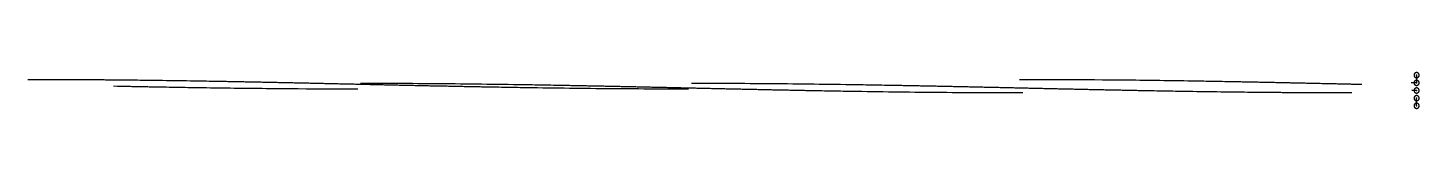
# Model space of a CAD drawing. Header units: millimetres. Extents: x -403 to 58, y -5 to 7.
import ezdxf

# ---------------------------------------------------------------- set-up
doc = ezdxf.new("R2010")
doc.units = ezdxf.units.MM
doc.layers.add('null', color=7, linetype='Continuous')
doc.layers.add('outside2', color=7, linetype='Continuous')
doc.layers.add('outside2_T', color=1, linetype='Continuous', true_color=0xff0000)

msp = doc.modelspace()

# ---------------------------------------------------------------- linework, layer by layer
at = {"layer": 'null'}
for points in [[(56.79, 5.85), (56.83, 3.31), (55.02, 3.31)], [(56.83, 0.77), (55.23, 0.77)], [(56.83, -4.31), (56.83, -1.7)]]:
    msp.add_lwpolyline(points, dxfattribs=at)
for p in [(56.83, 5.85), (56.83, 3.31), (56.83, 0.77), (56.83, -1.77), (56.83, -4.31)]:
    msp.add_point(p, dxfattribs=at)
at = {"layer": 'outside2'}
for points in [[(55.98, 5.85), (55.98, 6.7), (56.83, 6.7), (57.68, 6.7), (57.68, 5.85), (57.68, 5), (56.83, 5), (55.98, 5), (55.98, 5.85)], [(55.98, 3.31), (55.98, 4.16), (56.83, 4.16), (57.68, 4.16), (57.68, 3.31), (57.68, 2.46), (56.83, 2.46), (55.98, 2.46), (55.98, 3.31)], [(55.98, 0.77), (55.98, 1.62), (56.83, 1.62), (57.68, 1.62), (57.68, 0.77), (57.68, -0.08), (56.83, -0.08), (55.98, -0.08), (55.98, 0.77)], [(55.98, -1.77), (55.98, -0.92), (56.83, -0.92), (57.68, -0.92), (57.68, -1.77), (57.68, -2.62), (56.83, -2.62), (55.98, -2.62), (55.98, -1.77)], [(55.98, -4.31), (55.98, -3.46), (56.83, -3.46), (57.68, -3.46), (57.68, -4.31), (57.68, -5.16), (56.83, -5.16), (55.98, -5.16), (55.98, -4.31)]]:
    msp.add_rational_spline(points, [1, 0.707106781187, 1, 0.707106781187, 1, 0.707106781187, 1, 0.707106781187, 1], degree=2, knots=[0, 0, 0, 1.334246, 1.334246, 2.668492, 2.668492, 4.002738, 4.002738, 5.336984, 5.336984, 5.336984], dxfattribs=at)
at = {"layer": 'outside2_T'}
for points in [[(-184.41, 1.22), (-184.42, 1.22), (-186.91, 1.22), (-189.12, 1.22), (-191.32, 1.23), (-193.53, 1.23), (-195.73, 1.24), (-197.49, 1.25), (-199.25, 1.26), (-201.02, 1.27), (-202.78, 1.28), (-204.54, 1.29), (-206.31, 1.3), (-208.07, 1.31), (-209.83, 1.33), (-211.59, 1.34), (-213.36, 1.36), (-215.12, 1.37), (-216.88, 1.39), (-218.64, 1.41), (-220.41, 1.43), (-222.17, 1.45), (-223.93, 1.47), (-225.69, 1.49), (-227.45, 1.51), (-229.22, 1.54), (-230.98, 1.56), (-232.74, 1.58), (-234.5, 1.61), (-236.27, 1.64), (-238.03, 1.66), (-239.35, 1.68), (-240.23, 1.7), (-241.11, 1.71), (-241.99, 1.73), (-242.87, 1.74), (-243.75, 1.76), (-244.63, 1.77), (-245.51, 1.79), (-246.4, 1.8), (-247.28, 1.82), (-248.16, 1.83), (-249.04, 1.85), (-249.92, 1.86), (-250.36, 1.87), (-250.8, 1.88), (-251.24, 1.89), (-251.68, 1.9), (-252.12, 1.9), (-252.56, 1.91), (-253, 1.92), (-253.44, 1.93), (-253.88, 1.94), (-254.32, 1.95), (-254.76, 1.95), (-255.2, 1.96), (-255.64, 1.97), (-256.08, 1.98), (-256.52, 1.99), (-256.96, 2), (-257.4, 2), (-257.84, 2.01), (-258.29, 2.02), (-258.73, 2.03), (-259.17, 2.04), (-259.61, 2.05), (-260.05, 2.06), (-260.49, 2.07), (-260.93, 2.07), (-261.37, 2.08), (-261.81, 2.09), (-262.25, 2.1), (-262.69, 2.11), (-263.13, 2.12), (-263.57, 2.13), (-264.01, 2.14), (-264.45, 2.15), (-264.89, 2.15), (-265.33, 2.16), (-265.77, 2.17), (-266.21, 2.18), (-266.65, 2.19), (-267.09, 2.2), (-267.53, 2.21), (-267.97, 2.22), (-268.41, 2.23), (-268.85, 2.24), (-269.29, 2.25), (-269.73, 2.26), (-270.17, 2.26), (-270.61, 2.27), (-271.05, 2.28), (-271.49, 2.29), (-271.93, 2.3), (-272.37, 2.31), (-272.81, 2.32), (-273.26, 2.33), (-273.7, 2.34), (-274.14, 2.35), (-274.58, 2.36), (-275.02, 2.37), (-275.46, 2.38), (-275.9, 2.39), (-276.34, 2.4), (-276.78, 2.41), (-277.22, 2.42), (-277.66, 2.43), (-278.1, 2.43), (-278.54, 2.44), (-278.98, 2.45), (-279.42, 2.46), (-279.86, 2.47), (-280.3, 2.48), (-280.74, 2.49), (-281.18, 2.5), (-281.62, 2.51), (-282.06, 2.52), (-282.5, 2.53), (-282.94, 2.54), (-283.38, 2.55), (-283.82, 2.56), (-284.26, 2.57), (-284.7, 2.58), (-285.14, 2.59), (-285.58, 2.6), (-286.02, 2.61), (-286.46, 2.62), (-286.9, 2.63), (-287.34, 2.64), (-287.78, 2.65), (-288.22, 2.66), (-288.66, 2.67), (-289.1, 2.68), (-289.54, 2.69), (-289.98, 2.7), (-290.43, 2.71), (-290.87, 2.72), (-291.31, 2.73), (-291.75, 2.74), (-292.19, 2.75), (-292.63, 2.76), (-293.07, 2.77), (-293.51, 2.78), (-293.95, 2.79), (-294.39, 2.8), (-294.83, 2.81), (-295.27, 2.82), (-295.71, 2.82), (-296.15, 2.83), (-296.59, 2.84), (-297.03, 2.85), (-297.47, 2.86), (-297.91, 2.87), (-298.35, 2.88), (-298.79, 2.89), (-299.23, 2.9), (-299.67, 2.91), (-300.11, 2.92), (-300.55, 2.93), (-300.99, 2.94), (-301.43, 2.95), (-301.87, 2.96), (-302.31, 2.97), (-302.75, 2.98), (-303.19, 2.99), (-303.63, 3), (-304.07, 3.01), (-304.51, 3.02), (-304.95, 3.03), (-305.39, 3.04), (-305.83, 3.05), (-306.27, 3.06), (-306.71, 3.07), (-307.15, 3.08), (-307.6, 3.09), (-308.04, 3.1), (-308.48, 3.11), (-308.92, 3.12), (-309.36, 3.13), (-309.8, 3.14), (-310.24, 3.15), (-310.68, 3.16), (-311.12, 3.16), (-311.56, 3.17), (-312, 3.18), (-312.44, 3.19), (-312.88, 3.2), (-313.32, 3.21), (-313.76, 3.22), (-314.2, 3.23), (-314.64, 3.24), (-315.08, 3.25), (-315.52, 3.26), (-315.96, 3.27), (-316.4, 3.28), (-316.84, 3.29), (-317.28, 3.3), (-317.72, 3.31), (-318.16, 3.32), (-318.6, 3.32), (-319.04, 3.33), (-319.48, 3.34), (-319.92, 3.35), (-320.36, 3.36), (-320.8, 3.37), (-321.25, 3.38), (-321.69, 3.39), (-322.13, 3.4), (-322.57, 3.41), (-323.01, 3.42), (-323.45, 3.43), (-323.89, 3.43), (-324.33, 3.44), (-324.77, 3.45), (-325.21, 3.46), (-325.65, 3.47), (-326.09, 3.48), (-326.53, 3.49), (-326.97, 3.5), (-327.41, 3.51), (-327.85, 3.51), (-328.29, 3.52), (-328.73, 3.53), (-329.17, 3.54), (-329.61, 3.55), (-330.05, 3.56), (-330.49, 3.57), (-330.94, 3.57), (-331.38, 3.58), (-331.82, 3.59), (-332.26, 3.6), (-332.7, 3.61), (-333.14, 3.62), (-333.58, 3.62), (-334.02, 3.63), (-334.46, 3.64), (-334.9, 3.65), (-335.34, 3.66), (-335.78, 3.67), (-336.22, 3.67), (-336.66, 3.68), (-337.1, 3.69), (-337.54, 3.7), (-337.98, 3.71), (-338.87, 3.72), (-339.75, 3.74), (-340.63, 3.75), (-341.51, 3.77), (-342.39, 3.78), (-343.27, 3.8), (-344.15, 3.82), (-345.03, 3.83), (-345.92, 3.84), (-346.8, 3.86), (-347.68, 3.87), (-348.56, 3.89), (-349.44, 3.9), (-350.76, 3.92), (-352.09, 3.94), (-353.41, 3.96), (-354.73, 3.98), (-356.05, 4), (-357.38, 4.02), (-358.7, 4.04), (-360.02, 4.05), (-361.34, 4.07), (-362.66, 4.09), (-363.54, 4.1), (-364.43, 4.11), (-365.31, 4.12), (-366.19, 4.13), (-367.07, 4.14), (-367.95, 4.15), (-368.83, 4.16), (-370.6, 4.18), (-371.05, 4.18), (-371.93, 4.19), (-372.82, 4.2), (-373.7, 4.21), (-374.58, 4.22), (-375.9, 4.23), (-376.78, 4.24), (-377.22, 4.24), (-377.65, 4.24), (-378.09, 4.25), (-378.53, 4.25), (-378.97, 4.25), (-379.41, 4.26), (-379.85, 4.26), (-380.29, 4.27), (-380.73, 4.27), (-381.18, 4.27), (-381.63, 4.27), (-382.07, 4.28), (-382.52, 4.28), (-382.96, 4.28), (-383.41, 4.29), (-383.85, 4.29), (-384.29, 4.29), (-384.73, 4.29), (-385.16, 4.3), (-385.6, 4.3), (-386.03, 4.3), (-386.47, 4.31), (-386.91, 4.31), (-387.34, 4.31), (-387.78, 4.31), (-388.22, 4.31), (-388.66, 4.32), (-389.1, 4.32), (-390.44, 4.32), (-390.9, 4.33), (-391.35, 4.33), (-391.81, 4.33), (-392.26, 4.33), (-392.71, 4.33), (-393.15, 4.34), (-393.58, 4.34), (-394.01, 4.34), (-394.43, 4.34), (-394.84, 4.34), (-395.25, 4.34), (-395.66, 4.34), (-396.08, 4.34), (-396.51, 4.35), (-397.4, 4.35), (-397.86, 4.35), (-398.35, 4.35), (-398.84, 4.35), (-399.34, 4.35), (-399.84, 4.35), (-400.34, 4.35), (-400.83, 4.35), (-401.3, 4.35), (-401.76, 4.35), (-402.19, 4.35), (-402.61, 4.35), (-403, 4.35), (-403.37, 4.35)], [(-293.98, 1.22), (-293.99, 1.22), (-297.94, 1.22), (-300.58, 1.22), (-303.23, 1.23), (-305.87, 1.24), (-308.52, 1.25), (-311.16, 1.26), (-313.8, 1.28), (-316.45, 1.3), (-319.09, 1.32), (-321.74, 1.34), (-323.06, 1.35), (-324.38, 1.36), (-325.7, 1.38), (-327.03, 1.39), (-328.35, 1.4), (-329.67, 1.42), (-330.99, 1.43), (-332.32, 1.45), (-333.64, 1.46), (-334.96, 1.48), (-336.28, 1.49), (-337.6, 1.51), (-338.93, 1.53), (-340.25, 1.55), (-341.57, 1.57), (-342.89, 1.58), (-344.21, 1.6), (-345.53, 1.62), (-346.85, 1.64), (-348.17, 1.66), (-349.49, 1.68), (-350.37, 1.7), (-351.25, 1.71), (-352.13, 1.73), (-353.01, 1.74), (-353.89, 1.76), (-354.77, 1.77), (-355.65, 1.79), (-356.53, 1.8), (-357.41, 1.82), (-358.29, 1.83), (-359.17, 1.85), (-360.05, 1.86), (-360.94, 1.88), (-361.82, 1.9), (-362.7, 1.91), (-363.14, 1.92), (-363.59, 1.93), (-364.03, 1.94), (-364.47, 1.95), (-364.91, 1.95), (-365.35, 1.96), (-365.8, 1.97), (-366.24, 1.98), (-366.68, 1.99), (-367.12, 2), (-367.56, 2), (-368, 2.01), (-368.44, 2.02), (-368.88, 2.03), (-369.31, 2.04), (-369.74, 2.05), (-370.18, 2.06), (-370.61, 2.06), (-371.04, 2.07), (-371.47, 2.08), (-371.9, 2.09), (-372.33, 2.1), (-372.77, 2.11), (-373.21, 2.12), (-373.65, 2.13), (-375.01, 2.15)], [(-73.69, -0.04), (-75.89, -0.04), (-78.1, -0.04), (-80.3, -0.03), (-82.51, -0.03), (-84.71, -0.02), (-86.92, -0.01), (-89.12, 0), (-91.33, 0.01), (-93.53, 0.02), (-95.3, 0.04), (-97.06, 0.05), (-98.82, 0.06), (-100.59, 0.08), (-102.35, 0.09), (-104.11, 0.11), (-105.88, 0.12), (-107.64, 0.14), (-109.41, 0.16), (-111.17, 0.18), (-112.93, 0.2), (-114.7, 0.22), (-116.46, 0.24), (-118.22, 0.27), (-119.99, 0.29), (-121.75, 0.31), (-123.51, 0.34), (-125.28, 0.37), (-127.04, 0.39), (-128.8, 0.42), (-129.68, 0.43), (-130.56, 0.45), (-131.45, 0.46), (-132.33, 0.48), (-133.21, 0.49), (-134.09, 0.51), (-134.97, 0.52), (-135.85, 0.54), (-136.73, 0.55), (-137.61, 0.57), (-138.5, 0.58), (-139.38, 0.6), (-140.26, 0.62), (-140.7, 0.62), (-141.14, 0.63), (-141.58, 0.64), (-142.02, 0.65), (-142.46, 0.66), (-142.9, 0.66), (-143.34, 0.67), (-143.78, 0.68), (-144.22, 0.69), (-144.66, 0.7), (-145.1, 0.71), (-145.54, 0.71), (-145.99, 0.72), (-146.43, 0.73), (-146.87, 0.74), (-147.31, 0.75), (-147.75, 0.76), (-148.19, 0.77), (-148.63, 0.77), (-149.07, 0.78), (-149.51, 0.79), (-149.95, 0.8), (-150.39, 0.81), (-150.83, 0.82), (-151.27, 0.83), (-151.71, 0.84), (-152.15, 0.84), (-152.59, 0.85), (-153.03, 0.86), (-153.47, 0.87), (-153.91, 0.88), (-154.35, 0.89), (-154.79, 0.9), (-155.24, 0.91), (-155.68, 0.92), (-156.12, 0.92), (-156.56, 0.93), (-157, 0.94), (-157.44, 0.95), (-157.88, 0.96), (-158.32, 0.97), (-158.76, 0.98), (-159.2, 0.99), (-159.64, 1), (-160.08, 1.01), (-160.52, 1.02), (-160.96, 1.03), (-161.4, 1.04), (-161.84, 1.05), (-162.28, 1.05), (-162.72, 1.06), (-163.16, 1.07), (-163.6, 1.08), (-164.04, 1.09), (-164.48, 1.1), (-164.92, 1.11), (-165.36, 1.12), (-165.8, 1.13), (-166.24, 1.14), (-166.68, 1.15), (-167.13, 1.16), (-167.57, 1.17), (-168.01, 1.18), (-168.45, 1.19), (-168.89, 1.2), (-169.33, 1.21), (-169.77, 1.22), (-170.21, 1.23), (-170.65, 1.24), (-171.09, 1.25), (-171.53, 1.26), (-171.97, 1.26), (-172.41, 1.27), (-172.85, 1.28), (-173.29, 1.29), (-173.73, 1.3), (-174.17, 1.31), (-174.61, 1.32), (-175.05, 1.33), (-175.49, 1.34), (-175.93, 1.35), (-176.37, 1.36), (-176.81, 1.37), (-177.25, 1.38), (-177.69, 1.39), (-178.13, 1.4), (-178.57, 1.41), (-179.01, 1.42), (-179.45, 1.43), (-179.89, 1.44), (-180.33, 1.45), (-180.77, 1.46), (-181.21, 1.47), (-181.66, 1.48), (-182.1, 1.49), (-182.54, 1.5), (-182.98, 1.51), (-183.42, 1.52), (-183.86, 1.53), (-184.3, 1.54), (-184.74, 1.55), (-185.18, 1.56), (-185.62, 1.57), (-186.06, 1.58), (-186.5, 1.59), (-186.94, 1.6), (-187.38, 1.61), (-187.82, 1.62), (-188.26, 1.63), (-188.7, 1.64), (-189.14, 1.65), (-189.58, 1.66), (-190.02, 1.67), (-190.46, 1.68), (-190.9, 1.69), (-191.34, 1.7), (-191.78, 1.71), (-192.22, 1.72), (-192.66, 1.73), (-193.1, 1.74), (-193.54, 1.74), (-193.98, 1.75), (-194.42, 1.76), (-194.86, 1.77), (-195.3, 1.78), (-195.74, 1.79), (-196.18, 1.8), (-196.62, 1.81), (-197.06, 1.82), (-197.5, 1.83), (-197.94, 1.84), (-198.38, 1.85), (-198.83, 1.86), (-199.27, 1.87), (-199.71, 1.88), (-200.15, 1.89), (-200.59, 1.9), (-201.03, 1.91), (-201.47, 1.92), (-201.91, 1.93), (-202.35, 1.94), (-202.79, 1.95), (-203.23, 1.96), (-203.67, 1.97), (-204.11, 1.98), (-204.55, 1.98), (-204.99, 1.99), (-205.43, 2), (-205.87, 2.01), (-206.31, 2.02), (-206.75, 2.03), (-207.19, 2.04), (-207.63, 2.05), (-208.07, 2.06), (-208.51, 2.07), (-208.95, 2.08), (-209.39, 2.09), (-209.83, 2.1), (-210.27, 2.11), (-210.71, 2.11), (-211.15, 2.12), (-211.59, 2.13), (-212.03, 2.14), (-212.47, 2.15), (-212.91, 2.16), (-213.35, 2.17), (-213.79, 2.18), (-214.23, 2.19), (-214.67, 2.2), (-215.12, 2.21), (-215.56, 2.21), (-216, 2.22), (-216.44, 2.23), (-216.88, 2.24), (-217.32, 2.25), (-217.76, 2.26), (-218.2, 2.27), (-218.64, 2.28), (-219.08, 2.28), (-219.52, 2.29), (-219.96, 2.3), (-220.4, 2.31), (-220.84, 2.32), (-221.28, 2.33), (-221.72, 2.34), (-222.16, 2.34), (-222.6, 2.35), (-223.04, 2.36), (-223.48, 2.37), (-223.92, 2.38), (-224.36, 2.39), (-224.8, 2.39), (-225.24, 2.4), (-225.68, 2.41), (-226.12, 2.42), (-226.56, 2.43), (-227, 2.43), (-227.44, 2.44), (-227.88, 2.45), (-228.33, 2.46), (-229.21, 2.47), (-230.09, 2.49), (-230.97, 2.51), (-231.85, 2.52), (-232.73, 2.54), (-233.61, 2.55), (-234.49, 2.57), (-235.37, 2.58), (-236.25, 2.6), (-237.13, 2.61), (-238.01, 2.62), (-238.9, 2.64), (-240.66, 2.67), (-242.42, 2.69), (-244.18, 2.72), (-245.94, 2.74), (-247.71, 2.77), (-249.47, 2.79), (-251.23, 2.81), (-252.99, 2.84), (-254.75, 2.86), (-256.52, 2.88), (-258.28, 2.9), (-260.04, 2.92), (-261.8, 2.93), (-263.57, 2.95), (-265.33, 2.97), (-267.09, 2.98), (-268.86, 3), (-270.62, 3.01), (-272.38, 3.02), (-274.14, 3.03), (-275.91, 3.04), (-277.67, 3.05), (-279.87, 3.06), (-282.08, 3.07), (-284.28, 3.08), (-286.48, 3.09), (-288.69, 3.09), (-290.89, 3.1), (-292.96, 3.1), (-293.09, 3.1)], [(35.34, -0.04), (34.95, -0.04), (34.55, -0.04), (34.12, -0.04), (33.67, -0.04), (33.21, -0.04), (32.73, -0.04), (32.24, -0.04), (31.74, -0.04), (31.25, -0.04), (30.75, -0.03), (30.26, -0.03), (29.78, -0.03), (29.31, -0.03), (28.85, -0.03), (28.4, -0.03), (27.1, -0.03), (26.68, -0.02), (26.26, -0.02), (25.84, -0.02), (25.42, -0.02), (25, -0.02), (24.58, -0.02), (24.15, -0.02), (23.72, -0.01), (23.29, -0.01), (22.85, -0.01), (22.41, -0.01), (21.96, -0.01), (21.51, 0), (21.06, 0), (20.6, 0), (20.15, 0), (19.69, 0), (19.24, 0.01), (18.79, 0.01), (17.45, 0.02), (15.7, 0.03), (15.27, 0.03), (14.84, 0.03), (14.41, 0.04), (13.98, 0.04), (13.54, 0.04), (13.11, 0.05), (12.67, 0.05), (12.23, 0.05), (11.79, 0.06), (11.34, 0.06), (10.89, 0.06), (10.44, 0.07), (9.99, 0.07), (9.55, 0.07), (9.1, 0.08), (8.66, 0.08), (8.21, 0.09), (7.78, 0.09), (7.34, 0.09), (6.9, 0.1), (6.46, 0.1), (6.03, 0.11), (5.59, 0.11), (5.15, 0.11), (4.71, 0.12), (4.27, 0.12), (3.83, 0.13), (3.39, 0.13), (2.95, 0.14), (2.5, 0.14), (2.06, 0.14), (0.74, 0.16), (-0.15, 0.17), (-1.03, 0.18), (-1.91, 0.19), (-2.79, 0.2), (-3.67, 0.21), (-4.11, 0.22), (-4.55, 0.22), (-5.43, 0.23), (-6.75, 0.25), (-8.07, 0.27), (-9.4, 0.28), (-10.72, 0.3), (-12.04, 0.32), (-13.37, 0.34), (-14.69, 0.36), (-16.01, 0.38), (-17.33, 0.4), (-18.66, 0.42), (-19.54, 0.43), (-20.42, 0.45), (-21.3, 0.46), (-22.19, 0.48), (-23.07, 0.49), (-23.95, 0.51), (-24.83, 0.52), (-25.71, 0.54), (-26.59, 0.55), (-27.47, 0.57), (-28.36, 0.58), (-29.24, 0.6), (-30.12, 0.62), (-31, 0.63), (-31.88, 0.65), (-32.76, 0.66), (-33.64, 0.68), (-34.52, 0.7), (-35.4, 0.71), (-35.84, 0.72), (-36.28, 0.73), (-36.73, 0.74), (-37.17, 0.75), (-37.61, 0.76), (-38.05, 0.77), (-38.49, 0.77), (-38.93, 0.78), (-39.37, 0.79), (-39.81, 0.8), (-40.25, 0.81), (-40.69, 0.82), (-41.13, 0.83), (-41.57, 0.83), (-42.01, 0.84), (-42.45, 0.85), (-42.89, 0.86), (-43.33, 0.87), (-43.77, 0.88), (-44.21, 0.89), (-44.65, 0.9), (-45.09, 0.91), (-45.53, 0.92), (-45.97, 0.92), (-46.41, 0.93), (-46.85, 0.94), (-47.29, 0.95), (-47.73, 0.96), (-48.17, 0.97), (-48.61, 0.98), (-49.05, 0.99), (-49.5, 1), (-49.94, 1.01), (-50.38, 1.02), (-50.82, 1.03), (-51.26, 1.04), (-51.7, 1.04), (-52.14, 1.05), (-52.58, 1.06), (-53.02, 1.07), (-53.46, 1.08), (-53.9, 1.09), (-54.34, 1.1), (-54.78, 1.11), (-55.22, 1.12), (-55.66, 1.13), (-56.1, 1.14), (-56.54, 1.15), (-56.98, 1.16), (-57.42, 1.17), (-57.86, 1.18), (-58.3, 1.19), (-58.74, 1.2), (-59.18, 1.21), (-59.62, 1.22), (-60.06, 1.23), (-60.5, 1.24), (-60.94, 1.25), (-61.38, 1.25), (-61.82, 1.26), (-62.26, 1.27), (-62.71, 1.28), (-63.15, 1.29), (-63.59, 1.3), (-64.03, 1.31), (-64.47, 1.32), (-64.91, 1.33), (-65.35, 1.34), (-65.79, 1.35), (-66.23, 1.36), (-66.67, 1.37), (-67.11, 1.38), (-67.55, 1.39), (-67.99, 1.4), (-68.43, 1.41), (-68.87, 1.42), (-69.31, 1.43), (-69.75, 1.44), (-70.19, 1.45), (-70.63, 1.46), (-71.07, 1.47), (-71.51, 1.48), (-71.95, 1.49), (-72.39, 1.5), (-72.83, 1.51), (-73.27, 1.52), (-73.71, 1.53), (-74.15, 1.54), (-74.59, 1.55), (-75.03, 1.56), (-75.47, 1.57), (-75.91, 1.58), (-76.35, 1.59), (-76.79, 1.6), (-77.23, 1.61), (-77.68, 1.62), (-78.12, 1.63), (-78.56, 1.64), (-79, 1.65), (-79.44, 1.66), (-79.88, 1.67), (-80.32, 1.68), (-80.76, 1.69), (-81.2, 1.7), (-81.64, 1.71), (-82.08, 1.72), (-82.52, 1.73), (-82.96, 1.74), (-83.4, 1.74), (-83.84, 1.75), (-84.28, 1.76), (-84.72, 1.77), (-85.16, 1.78), (-85.6, 1.79), (-86.04, 1.8), (-86.48, 1.81), (-86.92, 1.82), (-87.36, 1.83), (-87.8, 1.84), (-88.24, 1.85), (-88.68, 1.86), (-89.12, 1.87), (-89.56, 1.88), (-90, 1.89), (-90.44, 1.9), (-90.88, 1.91), (-91.32, 1.92), (-91.76, 1.93), (-92.2, 1.94), (-92.64, 1.95), (-93.08, 1.96), (-93.52, 1.97), (-93.96, 1.98), (-94.41, 1.99), (-94.85, 1.99), (-95.29, 2), (-95.73, 2.01), (-96.17, 2.02), (-96.61, 2.03), (-97.05, 2.04), (-97.49, 2.05), (-97.93, 2.06), (-98.37, 2.07), (-98.81, 2.08), (-99.25, 2.09), (-99.69, 2.1), (-100.13, 2.11), (-100.57, 2.11), (-101.01, 2.12), (-101.45, 2.13), (-101.89, 2.14), (-102.33, 2.15), (-102.77, 2.16), (-103.21, 2.17), (-103.65, 2.18), (-104.09, 2.19), (-104.53, 2.2), (-104.97, 2.21), (-105.41, 2.21), (-105.85, 2.22), (-106.29, 2.23), (-106.73, 2.24), (-107.17, 2.25), (-107.61, 2.26), (-108.05, 2.27), (-108.49, 2.28), (-108.93, 2.28), (-109.37, 2.29), (-109.82, 2.3), (-110.26, 2.31), (-110.7, 2.32), (-111.14, 2.33), (-111.58, 2.34), (-112.02, 2.34), (-112.46, 2.35), (-112.9, 2.36), (-113.34, 2.37), (-113.78, 2.38), (-114.22, 2.39), (-114.66, 2.39), (-115.1, 2.4), (-115.54, 2.41), (-115.98, 2.42), (-116.42, 2.43), (-116.86, 2.43), (-117.3, 2.44), (-117.74, 2.45), (-118.62, 2.47), (-119.5, 2.48), (-120.38, 2.5), (-121.26, 2.51), (-122.15, 2.53), (-123.03, 2.54), (-123.91, 2.56), (-124.79, 2.57), (-125.67, 2.59), (-126.55, 2.6), (-127.43, 2.62), (-128.31, 2.63), (-129.19, 2.64), (-130.51, 2.67), (-132.28, 2.69), (-134.04, 2.72), (-135.8, 2.74), (-137.56, 2.77), (-139.32, 2.79), (-141.09, 2.81), (-142.85, 2.84), (-144.61, 2.86), (-146.37, 2.88), (-148.13, 2.9), (-149.9, 2.92), (-151.66, 2.93), (-153.42, 2.95), (-155.19, 2.97), (-156.95, 2.98), (-158.71, 3), (-160.47, 3.01), (-162.24, 3.02), (-164, 3.03), (-165.76, 3.04), (-167.52, 3.05), (-169.29, 3.06), (-171.05, 3.07), (-172.81, 3.08), (-174.57, 3.08), (-176.34, 3.09), (-178.54, 3.09), (-180.74, 3.1), (-182.95, 3.1), (-183.39, 3.1), (-183.4, 3.1)], [(38.64, 2.79), (37.03, 2.79), (36.48, 2.79), (35.74, 2.8), (35.37, 2.81), (35, 2.82), (34.63, 2.83), (34.25, 2.84), (33.87, 2.84), (33.49, 2.85), (33.1, 2.86), (32.7, 2.87), (32.29, 2.88), (31.88, 2.89), (31.46, 2.9), (31.04, 2.91), (30.6, 2.92), (30.16, 2.93), (29.72, 2.94), (29.26, 2.95), (28.8, 2.96), (28.34, 2.97), (27.86, 2.98), (27.38, 2.99), (26.9, 3), (26.41, 3.01), (25.91, 3.02), (25.42, 3.03), (24.91, 3.04), (24.41, 3.05), (23.9, 3.07), (23.4, 3.08), (22.89, 3.09), (22.39, 3.1), (21.88, 3.11), (21.38, 3.12), (20.89, 3.13), (20.4, 3.14), (19.92, 3.15), (19.45, 3.16), (18.98, 3.17), (18.53, 3.18), (18.08, 3.19), (17.64, 3.2), (17.22, 3.21), (16.8, 3.22), (16.39, 3.23), (15.99, 3.24), (15.59, 3.25), (15.2, 3.25), (14.81, 3.26), (14.43, 3.27), (14.04, 3.28), (13.66, 3.29), (13.26, 3.3), (12.86, 3.3), (12.44, 3.31), (12.02, 3.32), (11.58, 3.33), (11.14, 3.34), (10.68, 3.35), (10.22, 3.36), (9.76, 3.37), (9.29, 3.38), (8.81, 3.39), (8.34, 3.4), (7.87, 3.41), (7.4, 3.42), (6.94, 3.43), (5.6, 3.45), (5.16, 3.46), (4.72, 3.47), (4.29, 3.48), (3.86, 3.49), (3.43, 3.5), (3, 3.51), (2.56, 3.52), (2.13, 3.52), (1.7, 3.53), (1.26, 3.54), (0.83, 3.55), (0.39, 3.56), (-0.05, 3.57), (-0.49, 3.58), (-0.93, 3.58), (-1.38, 3.59), (-1.82, 3.6), (-2.26, 3.61), (-2.7, 3.62), (-3.14, 3.63), (-3.59, 3.63), (-4.03, 3.64), (-4.47, 3.65), (-4.91, 3.66), (-5.8, 3.68), (-6.68, 3.69), (-7.56, 3.71), (-8.44, 3.72), (-9.33, 3.74), (-10.21, 3.75), (-11.09, 3.77), (-11.97, 3.79), (-12.85, 3.8), (-13.73, 3.82), (-14.61, 3.83), (-15.49, 3.84), (-16.37, 3.86), (-17.25, 3.87), (-18.13, 3.89), (-19.01, 3.9), (-20.33, 3.92), (-21.65, 3.94), (-22.97, 3.96), (-24.29, 3.98), (-25.62, 4), (-26.94, 4.02), (-28.26, 4.04), (-29.58, 4.05), (-30.91, 4.07), (-32.23, 4.09), (-33.55, 4.1), (-34.87, 4.12), (-36.2, 4.14), (-37.52, 4.15), (-38.84, 4.16), (-40.17, 4.18), (-41.49, 4.19), (-42.81, 4.21), (-44.14, 4.22), (-45.46, 4.23), (-47.22, 4.24), (-49.87, 4.27), (-52.52, 4.28), (-55.16, 4.3), (-57.81, 4.31), (-60.46, 4.33), (-63.1, 4.34), (-65.75, 4.34), (-68.39, 4.35), (-71.04, 4.35), (-73.69, 4.35), (-74.71, 4.35)]]:
    msp.add_lwpolyline(points, dxfattribs=at)

doc.saveas('drawing.dxf')
